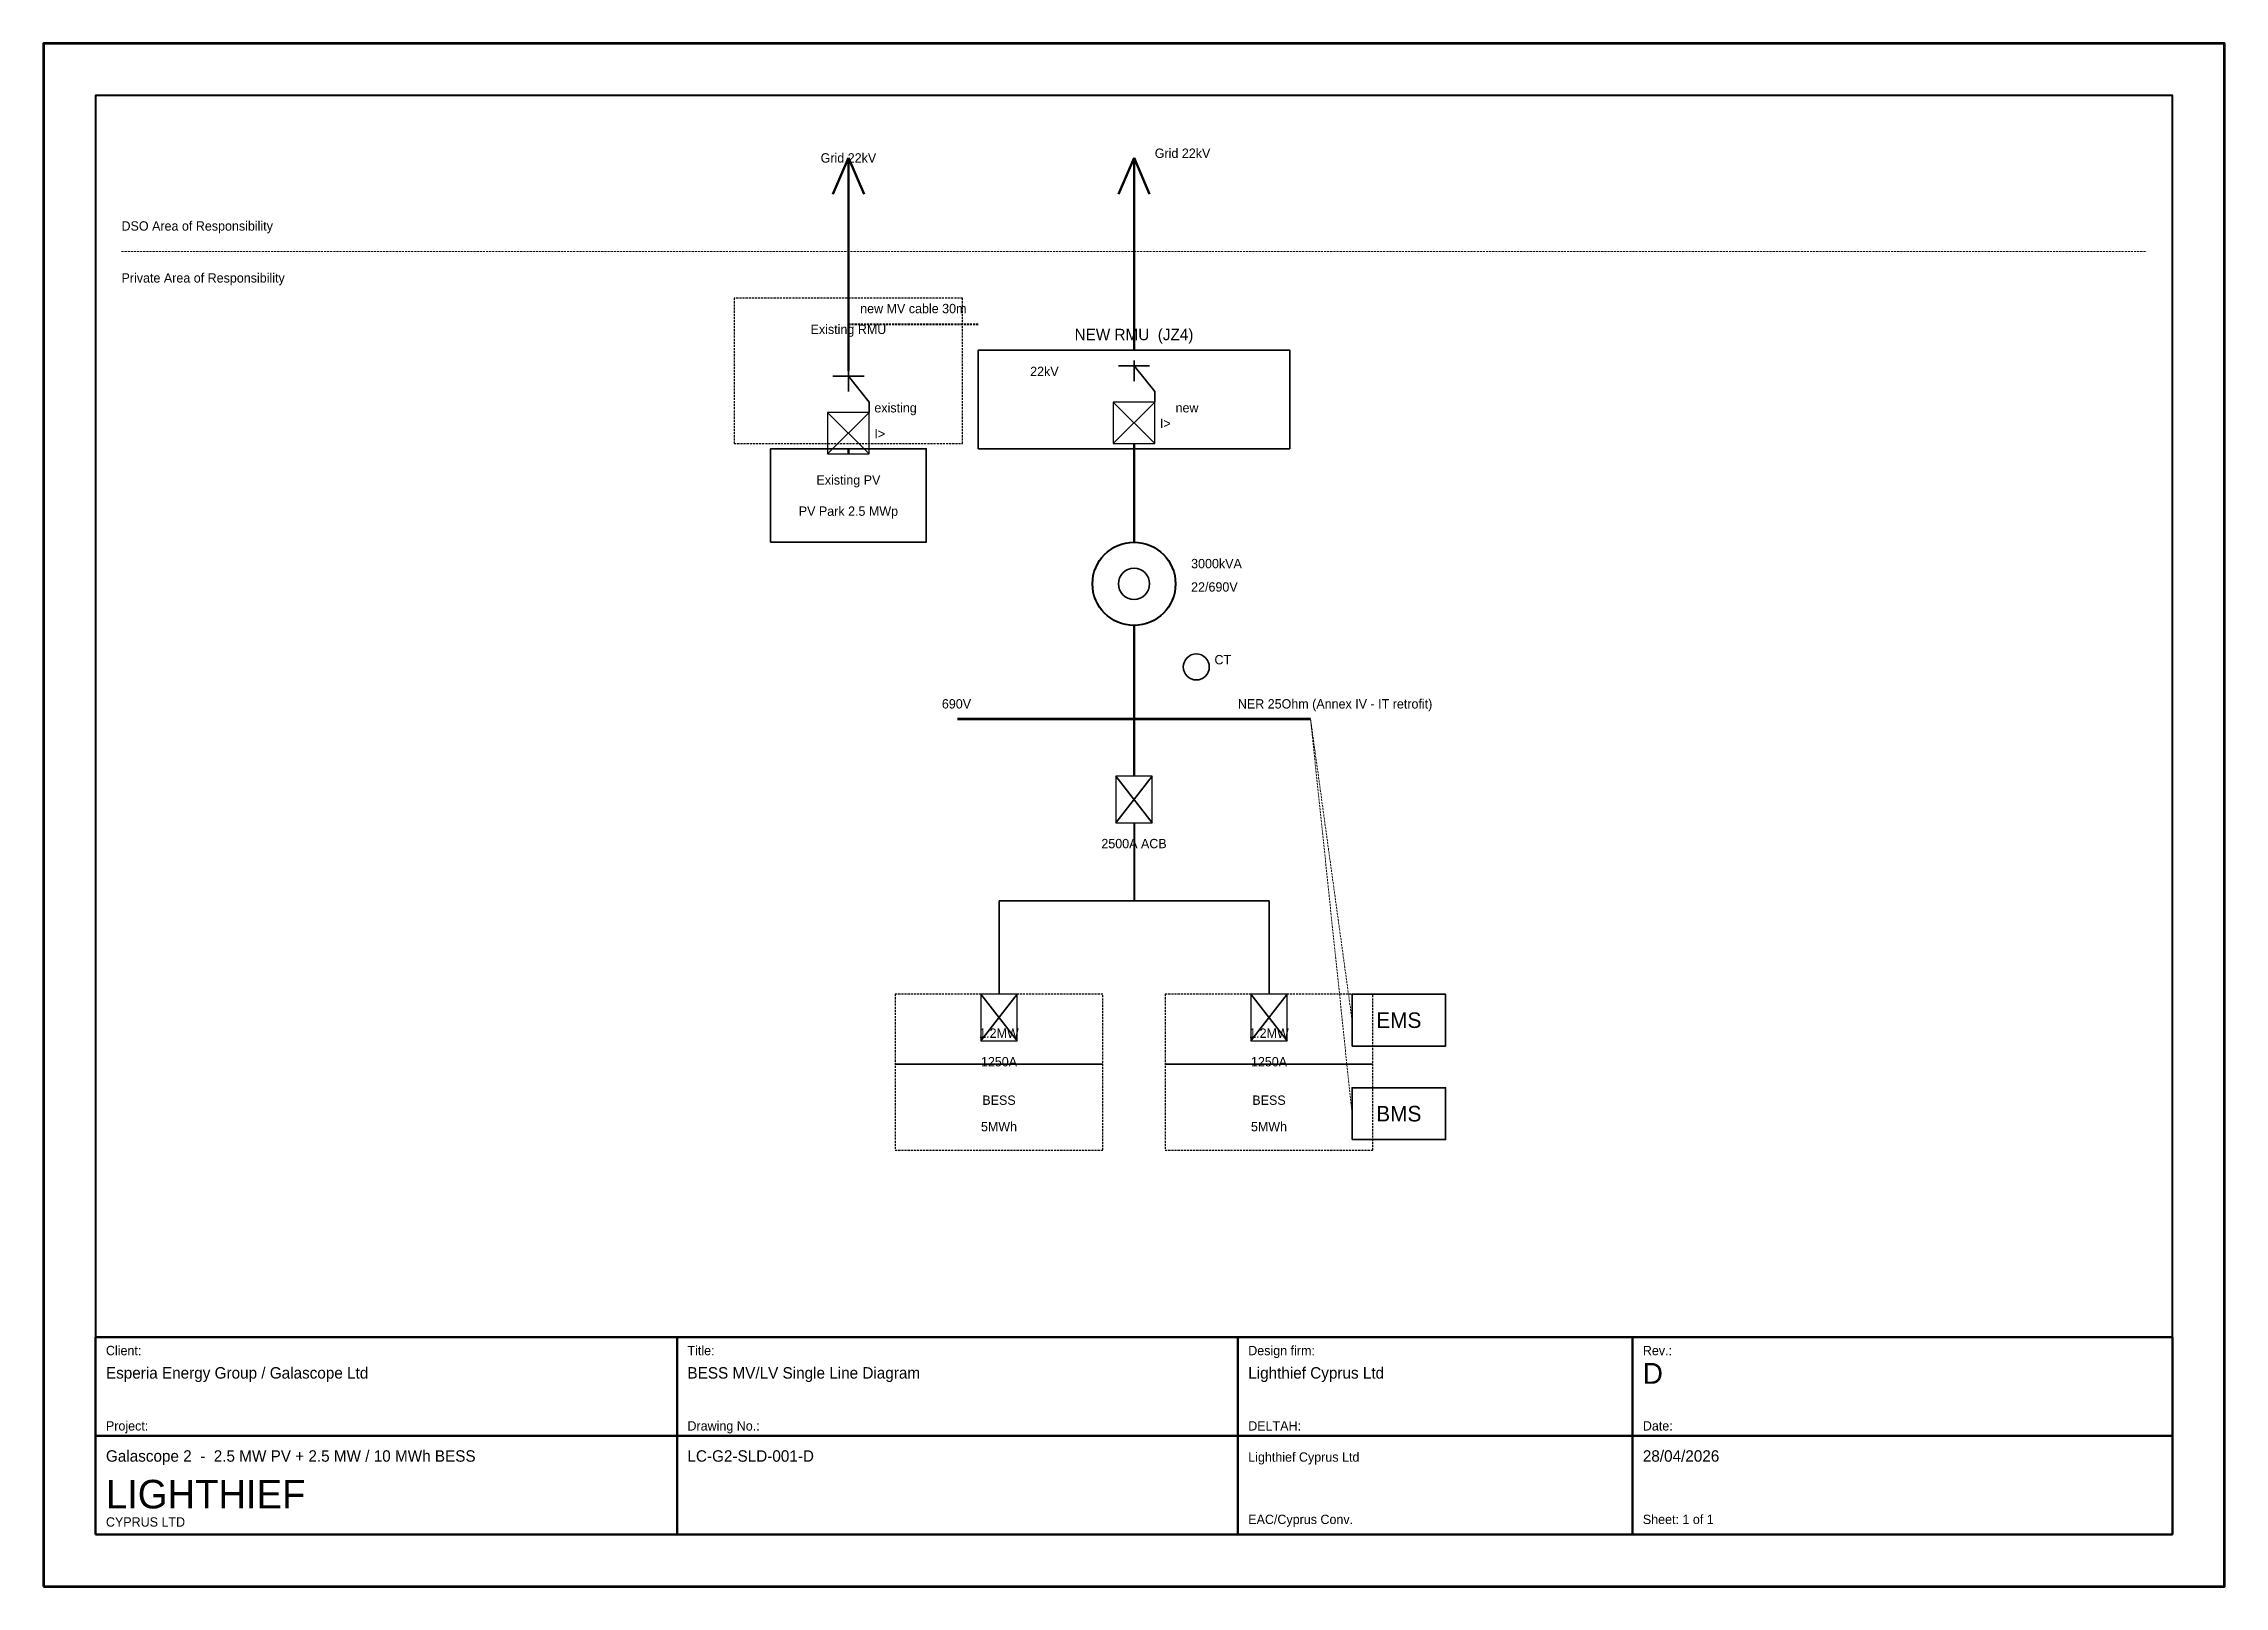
# Model space of a CAD drawing. Header units: millimetres. Extents: x 0 to 420, y 0 to 297.
import ezdxf
from ezdxf.enums import TextEntityAlignment as Align

# ---------------------------------------------------------------- set-up
doc = ezdxf.new("R2010")
doc.units = ezdxf.units.MM
doc.linetypes.add('DASHED2', pattern=[0.6, 0.4, -0.2])
for name, color, linetype, lineweight in [('ANN', 8, 'Continuous', 18), ('BNDRY', 3, 'Continuous', 18), ('CTRL', 4, 'Continuous', 18), ('DIM', 8, 'Continuous', 13), ('FRAME', 7, 'Continuous', 50), ('LV', 2, 'Continuous', 35), ('MV', 1, 'Continuous', 50), ('RMU', 5, 'Continuous', 35), ('SYM', 7, 'Continuous', 35), ('TITLE', 7, 'Continuous', 25)]:
    doc.layers.add(name, color=color, linetype=linetype, lineweight=lineweight)

msp = doc.modelspace()

# ---------------------------------------------------------------- linework, layer by layer
at = {"layer": 'BNDRY', "linetype": 'DASHED2', "lineweight": 18}
msp.add_line((15, 257), (405, 257), dxfattribs=at)
at = {"layer": 'CTRL', "linetype": 'DASHED2', "lineweight": 13}
for p in [(252, 109), (252, 91)]:
    msp.add_line(p, (244, 167), dxfattribs=at)
at = {"layer": 'FRAME'}
for p, q in [((122, 10), (122, 48)), ((230, 10), (230, 48)), ((306, 10), (306, 48)), ((10, 29), (410, 29))]:
    msp.add_line(p, q, dxfattribs=at)
at = {"layer": 'FRAME', "lineweight": 70}
msp.add_lwpolyline([(0, 0), (420, 0), (420, 297), (0, 297)], close=True, dxfattribs=at)
at = {"layer": 'FRAME', "lineweight": 40}
msp.add_lwpolyline([(10, 48), (410, 48), (410, 287), (10, 287)], close=True, dxfattribs=at)
at = {"layer": 'FRAME', "lineweight": 50}
msp.add_lwpolyline([(10, 10), (410, 10), (410, 48), (10, 48)], close=True, dxfattribs=at)
at = {"layer": 'LV', "lineweight": 50}
for p, q in [((210, 185), (210, 181)), ((210, 184), (210, 167)), ((210, 167), (210, 156))]:
    msp.add_line(p, q, dxfattribs=at)
at = {"layer": 'LV', "lineweight": 60}
msp.add_line((176, 167), (244, 167), dxfattribs=at)
at = {"layer": 'LV', "lineweight": 40}
msp.add_line((210, 147), (210, 132), dxfattribs=at)
at = {"layer": 'LV', "lineweight": 35}
msp.add_line((184, 132), (236, 132), dxfattribs=at)
at = {"layer": 'LV'}
for p, q in [((184, 132), (184, 114)), ((236, 132), (236, 114))]:
    msp.add_line(p, q, dxfattribs=at)
at = {"layer": 'MV'}
for p, q in [((155, 275), (152, 268)), ((155, 275), (158, 268)), ((210, 275), (207, 268)), ((210, 275), (213, 268)), ((155, 238), (155, 234)), ((155, 218), (155, 219))]:
    msp.add_line(p, q, dxfattribs=at)
at = {"layer": 'MV', "lineweight": 50}
for p, q in [((155, 275), (155, 238)), ((210, 275), (210, 238)), ((210, 220), (210, 202)), ((210, 201), (210, 205))]:
    msp.add_line(p, q, dxfattribs=at)
at = {"layer": 'MV', "linetype": 'DASHED2', "lineweight": 40}
msp.add_line((155, 243), (180, 243), dxfattribs=at)
at = {"layer": 'RMU', "linetype": 'DASHED2', "lineweight": 25}
msp.add_lwpolyline([(133, 220), (177, 220), (177, 248), (133, 248)], close=True, dxfattribs=at)
at = {"layer": 'RMU', "lineweight": 35}
msp.add_lwpolyline([(180, 219), (240, 219), (240, 238), (180, 238)], close=True, dxfattribs=at)
at = {"layer": 'SYM'}
for p, q in [((210, 236), (210, 232)), ((152, 233), (158, 233)), ((155, 234), (155, 230)), ((155, 233), (159, 228)), ((207, 235), (213, 235)), ((210, 235), (214, 230)), ((159, 228), (159, 226)), ((206, 220), (214, 228)), ((214, 220), (206, 228)), ((214, 230), (214, 228)), ((151, 218), (159, 226)), ((159, 218), (151, 226)), ((206.5, 147), (213.5, 156)), ((213.5, 147), (206.5, 156)), ((180.5, 105), (187.5, 114)), ((187.5, 105), (180.5, 114)), ((232.5, 105), (239.5, 114)), ((239.5, 105), (232.5, 114)), ((164, 100.5), (204, 100.5)), ((216, 100.5), (256, 100.5))]:
    msp.add_line(p, q, dxfattribs=at)
at = {"layer": 'SYM', "lineweight": 25}
for points in [[(206, 220), (214, 220), (214, 228), (206, 228)], [(151, 218), (159, 218), (159, 226), (151, 226)], [(206.5, 147), (213.5, 147), (213.5, 156), (206.5, 156)], [(180.5, 105), (187.5, 105), (187.5, 114), (180.5, 114)], [(232.5, 105), (239.5, 105), (239.5, 114), (232.5, 114)]]:
    msp.add_lwpolyline(points, close=True, dxfattribs=at)
at = {"layer": 'SYM'}
for points in [[(140, 201), (170, 201), (170, 219), (140, 219)], [(252, 104), (270, 104), (270, 114), (252, 114)], [(252, 86), (270, 86), (270, 96), (252, 96)]]:
    msp.add_lwpolyline(points, close=True, dxfattribs=at)
at = {"layer": 'SYM', "linetype": 'DASHED2', "lineweight": 25}
for points in [[(164, 84), (204, 84), (204, 114), (164, 114)], [(216, 84), (256, 84), (256, 114), (216, 114)]]:
    msp.add_lwpolyline(points, close=True, dxfattribs=at)
at = {"layer": 'SYM', "lineweight": 40}
msp.add_circle((210, 193), 8, dxfattribs=at)
at = {"layer": 'SYM'}
for centre, radius in [((210, 193), 3), ((222, 177), 2.5)]:
    msp.add_circle(centre, radius, dxfattribs=at)

# ---------------------------------------------------------------- texts
at = {"layer": 'ANN'}
for s, height, p in [('Grid 22kV', 1.8, (155, 275)), ('Existing PV', 1.8, (155, 213)), ('PV Park 2.5 MWp', 1.8, (155, 207)), ('2500A ACB', 1.8, (210, 143)), ('EMS', 3, (261, 109)), ('1.2MW', 1.8, (184, 106.5)), ('1.2MW', 1.8, (236, 106.5)), ('1250A', 1.8, (184, 101)), ('1250A', 1.8, (236, 101)), ('BESS', 1.8, (184, 93.6)), ('BESS', 1.8, (236, 93.6)), ('BMS', 3, (261, 91)), ('5MWh', 1.8, (184, 88.5)), ('5MWh', 1.8, (236, 88.5))]:
    msp.add_text(s, height=height, dxfattribs=at).set_placement(p, align=Align.MIDDLE_CENTER)
for s, p in [('Grid 22kV', (214, 275)), ('22kV', (190, 233)), ('new', (218, 226)), ('I>', (160, 221)), ('I>', (215, 223)), ('3000kVA', (221, 196)), ('22/690V', (221, 191.5)), ('CT', (225.5, 177.5)), ('690V', (173, 169))]:
    msp.add_text(s, height=1.8, dxfattribs=at).set_placement(p)
at = {"layer": 'BNDRY'}
for s, p in [('DSO Area of Responsibility', (15, 261)), ('Private Area of Responsibility', (15, 251))]:
    msp.add_text(s, height=1.8, dxfattribs=at).set_placement(p)
at = {"layer": 'DIM'}
msp.add_text('new MV cable 30m', height=1.8, dxfattribs=at).set_placement((167.5, 246), align=Align.MIDDLE_CENTER)
for s, p in [('existing', (160, 226)), ('NER 25Ohm (Annex IV - IT retrofit)', (230, 169)), ('EAC/Cyprus Conv.', (232, 12))]:
    msp.add_text(s, height=1.8, dxfattribs=at).set_placement(p)
at = {"layer": 'RMU'}
for s, height, p in [('Existing RMU', 1.8, (155, 242)), ('NEW RMU  (JZ4)', 2.2, (210, 241))]:
    msp.add_text(s, height=height, dxfattribs=at).set_placement(p, align=Align.MIDDLE_CENTER)
at = {"layer": 'TITLE'}
for s, height, p in [('Client:', 1.8, (12, 44.5)), ('Title:', 1.8, (124, 44.5)), ('Design firm:', 1.8, (232, 44.5)), ('Rev.:', 1.8, (308, 44.5)), ('Esperia Energy Group / Galascope Ltd', 2.2, (12, 40)), ('BESS MV/LV Single Line Diagram', 2.2, (124, 40)), ('Lighthief Cyprus Ltd', 2.2, (232, 40)), ('D', 4, (308, 39)), ('Project:', 1.8, (12, 30)), ('Drawing No.:', 1.8, (124, 30)), ('DELTAH:', 1.8, (232, 30)), ('Date:', 1.8, (308, 30)), ('Galascope 2  -  2.5 MW PV + 2.5 MW / 10 MWh BESS', 2.2, (12, 24)), ('LC-G2-SLD-001-D', 2.2, (124, 24)), ('Lighthief Cyprus Ltd', 1.8, (232, 24)), ('28/04/2026', 2.2, (308, 24)), ('LIGHTHIEF', 5.5, (12, 15)), ('CYPRUS LTD', 1.8, (12, 11.5)), ('Sheet: 1 of 1', 1.8, (308, 12))]:
    msp.add_text(s, height=height, dxfattribs=at).set_placement(p)

doc.saveas('drawing.dxf')
